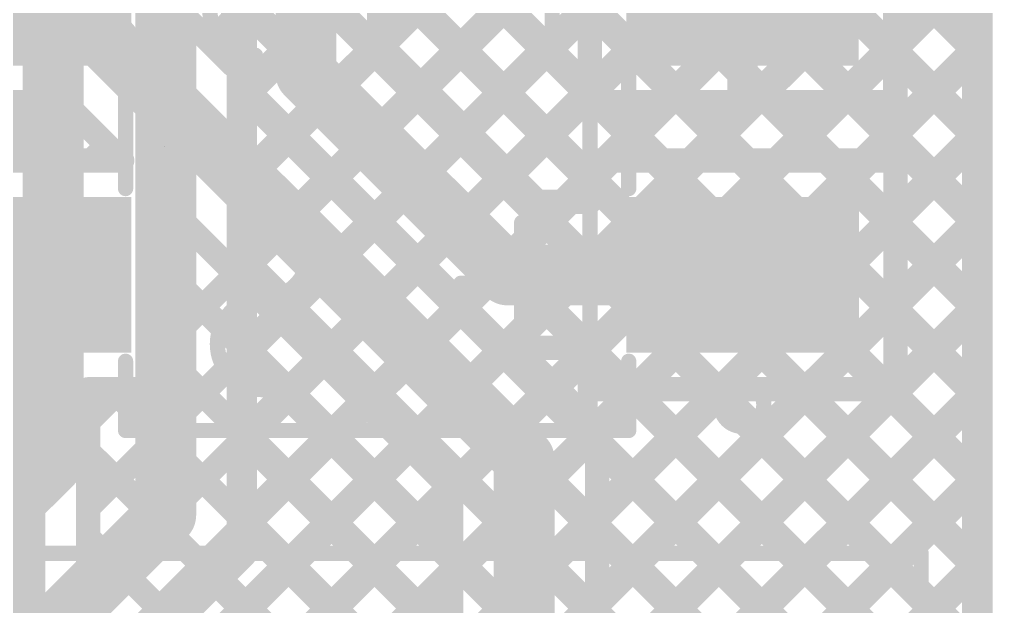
# Model space of a CAD drawing. Header units: inches. Extents: x -1.9 to 9.4, y 0 to 6.7.
# Drawn here: x 0.9603 to 1.28, y 2.3195 to 2.5126 of the extents above; entities that cross this region are included whole.
import ezdxf

# ---------------------------------------------------------------- set-up
doc = ezdxf.new("R2010")
doc.units = ezdxf.units.IN
doc.header["$MEASUREMENT"] = 0
for name, color, linetype in [('Bottom Layer', 5, 'Continuous'), ('Mechanical 15', 56, 'Continuous'), ('Top Layer', 1, 'Continuous'), ('Top Overlay', 2, 'Continuous'), ('Top Paste', 8, 'Continuous'), ('Top Solder', 216, 'Continuous')]:
    doc.layers.add(name, color=color, linetype=linetype)

# ---------------------------------------------------------------- blocks, each defined once
blk = doc.blocks.new('PE2818_I_1')
at = {"layer": 'Top Overlay'}
for points in [[(0.55118, 0.61024, 0.005, 0.005, 0), (0.55118, -0.61024, 0.005, 0.005, 0)], [(-0.55118, -0.61024, 0.005, 0.005, 0), (0.55118, -0.61024, 0.005, 0.005, 0)]]:
    blk.add_lwpolyline(points, format="xyseb", dxfattribs=at)
blk.add_lwpolyline([(0.54993, -0.61024, 0.0025, 0.0025, 1), (0.55243, -0.61024, 0.0025, 0.0025, 1)], format="xyseb", close=True, dxfattribs=at)
blk.add_lwpolyline([(0.54993, -0.61024, 0.0025, 0.0025, 1), (0.55243, -0.61024, 0.0025, 0.0025, 1)], format="xyseb", close=True, dxfattribs=at)
blk = doc.blocks.new('MBS10S_27')
at = {"layer": 'Top Layer'}
for points in [[(-0.15577, 0.07086), (-0.08333, 0.07086), (-0.08333, 0.02362), (-0.15577, 0.02362)], [(0.08332, 0.07086), (0.15576, 0.07086), (0.15576, 0.02362), (0.08332, 0.02362)], [(-0.15576, -0.02362), (-0.08332, -0.02362), (-0.08332, -0.07086), (-0.15576, -0.07086)], [(0.08333, -0.02362), (0.15577, -0.02362), (0.15577, -0.07086), (0.08333, -0.07086)]]:
    blk.add_hatch(color=1, dxfattribs=at).paths.add_polyline_path(points)
at = {"layer": 'Top Paste'}
for points in [[(-0.15577, 0.07086), (-0.08333, 0.07086), (-0.08333, 0.02362), (-0.15577, 0.02362)], [(0.08332, 0.07086), (0.15576, 0.07086), (0.15576, 0.02362), (0.08332, 0.02362)], [(-0.15576, -0.02362), (-0.08332, -0.02362), (-0.08332, -0.07086), (-0.15576, -0.07086)], [(0.08333, -0.02362), (0.15577, -0.02362), (0.15577, -0.07086), (0.08333, -0.07086)]]:
    blk.add_hatch(color=8, dxfattribs=at).paths.add_polyline_path(points)
at = {"layer": 'Top Solder'}
for points in [[(-0.15777, 0.07286), (-0.08133, 0.07286), (-0.08133, 0.02162), (-0.15777, 0.02162)], [(0.08132, 0.07286), (0.15776, 0.07286), (0.15776, 0.02162), (0.08132, 0.02162)], [(-0.15776, -0.02162), (-0.08132, -0.02162), (-0.08132, -0.07286), (-0.15776, -0.07286)], [(0.08133, -0.02162), (0.15777, -0.02162), (0.15777, -0.07286), (0.08133, -0.07286)]]:
    blk.add_hatch(color=216, dxfattribs=at).paths.add_polyline_path(points)
at = {"layer": 'Mechanical 15'}
blk.add_lwpolyline([(0.07054, 0.00501, 0.0001, 0.0001, 0), (0.07052, 0.00499, 0.0001, 0.0001, 0)], format="xyseb", dxfattribs=at)
for points in [[(0.0705, 0.00499, 0.00005, 0.00005, 1), (0.07055, 0.00499, 0.00005, 0.00005, 1)], [(0.07052, 0.00501, 0.00005, 0.00005, 1), (0.07057, 0.00501, 0.00005, 0.00005, 1)]]:
    blk.add_lwpolyline(points, format="xyseb", close=True, dxfattribs=at)
at = {"layer": 'Top Overlay'}
for points in [[(-0.1124, 0.09, 0.005, 0.005, 1), (-0.12654, 0.09, 0.005, 0.005, 1)], [(-0.0834, 0.09843, 0.0025, 0.0025, 1), (-0.0809, 0.09843, 0.0025, 0.0025, 1)], [(-0.0834, 0.09843, 0.0025, 0.0025, 1), (-0.0809, 0.09843, 0.0025, 0.0025, 1)], [(-0.07067, 0.09843, 0.0025, 0.0025, 1), (-0.06817, 0.09843, 0.0025, 0.0025, 1)], [(0.08195, 0.09843, 0.0025, 0.0025, 1), (0.08445, 0.09843, 0.0025, 0.0025, 1)], [(0.08195, 0.09843, 0.0025, 0.0025, 1), (0.08445, 0.09843, 0.0025, 0.0025, 1)], [(-0.12779, 0.09, 0.0025, 0.0025, 1), (-0.12529, 0.09, 0.0025, 0.0025, 1)], [(-0.11365, 0.09, 0.0025, 0.0025, 1), (-0.11115, 0.09, 0.0025, 0.0025, 1)], [(0.03678, 0.085, 0.0025, 0.0025, 1), (0.03928, 0.085, 0.0025, 0.0025, 1)], [(-0.0834, 0.07564, 0.0025, 0.0025, 1), (-0.0809, 0.07564, 0.0025, 0.0025, 1)], [(0.08195, 0.07564, 0.0025, 0.0025, 1), (0.08445, 0.07564, 0.0025, 0.0025, 1)], [(-0.04822, 0.07, 0.0025, 0.0025, 1), (-0.04572, 0.07, 0.0025, 0.0025, 1)], [(0.03678, 0.055, 0.0025, 0.0025, 1), (0.03928, 0.055, 0.0025, 0.0025, 1)], [(0.03678, 0.055, 0.0025, 0.0025, 1), (0.03928, 0.055, 0.0025, 0.0025, 1)], [(-0.06822, 0.05, 0.0025, 0.0025, 1), (-0.06572, 0.05, 0.0025, 0.0025, 1)], [(-0.02822, 0.05, 0.0025, 0.0025, 1), (-0.02572, 0.05, 0.0025, 0.0025, 1)], [(-0.04822, 0.03, 0.0025, 0.0025, 1), (-0.04572, 0.03, 0.0025, 0.0025, 1)], [(0.03678, 0.025, 0.0025, 0.0025, 1), (0.03928, 0.025, 0.0025, 0.0025, 1)], [(-0.0834, 0.01886, 0.0025, 0.0025, 1), (-0.0809, 0.01886, 0.0025, 0.0025, 1)], [(0.08195, 0.01886, 0.0025, 0.0025, 1), (0.08445, 0.01886, 0.0025, 0.0025, 1)], [(-0.0834, -0.01885, 0.0025, 0.0025, 1), (-0.0809, -0.01885, 0.0025, 0.0025, 1)], [(0.08195, -0.01885, 0.0025, 0.0025, 1), (0.08445, -0.01885, 0.0025, 0.0025, 1)], [(0.03928, -0.025, 0.0025, 0.0025, 1), (0.04178, -0.025, 0.0025, 0.0025, 1)], [(-0.05822, -0.035, 0.0025, 0.0025, 1), (-0.05572, -0.035, 0.0025, 0.0025, 1)], [(0.03928, -0.055, 0.0025, 0.0025, 1), (0.04178, -0.055, 0.0025, 0.0025, 1)], [(0.03928, -0.055, 0.0025, 0.0025, 1), (0.04178, -0.055, 0.0025, 0.0025, 1)], [(-0.0834, -0.07563, 0.0025, 0.0025, 1), (-0.0809, -0.07563, 0.0025, 0.0025, 1)], [(-0.05822, -0.075, 0.0025, 0.0025, 1), (-0.05572, -0.075, 0.0025, 0.0025, 1)], [(0.08195, -0.07563, 0.0025, 0.0025, 1), (0.08445, -0.07563, 0.0025, 0.0025, 1)], [(0.03928, -0.085, 0.0025, 0.0025, 1), (0.04178, -0.085, 0.0025, 0.0025, 1)], [(-0.0834, -0.09842, 0.0025, 0.0025, 1), (-0.0809, -0.09842, 0.0025, 0.0025, 1)], [(-0.0834, -0.09842, 0.0025, 0.0025, 1), (-0.0809, -0.09842, 0.0025, 0.0025, 1)], [(-0.07067, -0.09842, 0.0025, 0.0025, 1), (-0.06817, -0.09842, 0.0025, 0.0025, 1)], [(0.08195, -0.09842, 0.0025, 0.0025, 1), (0.08445, -0.09842, 0.0025, 0.0025, 1)], [(0.08195, -0.09842, 0.0025, 0.0025, 1), (0.08445, -0.09842, 0.0025, 0.0025, 1)]]:
    blk.add_lwpolyline(points, format="xyseb", close=True, dxfattribs=at)
for points in [[(0.0832, 0.09843, 0.005, 0.005, 0), (-0.08215, 0.09843, 0.005, 0.005, 0)], [(-0.08215, 0.09843, 0.005, 0.005, 0), (-0.08215, 0.07564, 0.005, 0.005, 0)], [(-0.06942, 0.09843, 0.005, 0.005, 0), (-0.06942, -0.09842, 0.005, 0.005, 0)], [(0.0832, 0.09843, 0.005, 0.005, 0), (0.0832, 0.07564, 0.005, 0.005, 0)], [(0.03803, 0.085, 0.005, 0.005, -1), (0.03803, 0.055, 0.005, 0.005, 0)], [(-0.04697, 0.07, 0.005, 0.005, 0), (-0.04697, 0.03, 0.005, 0.005, 0)], [(0.03803, 0.025, 0.005, 0.005, -1), (0.03803, 0.055, 0.005, 0.005, 0)], [(-0.02697, 0.05, 0.005, 0.005, 0), (-0.06697, 0.05, 0.005, 0.005, 0)], [(-0.08215, 0.01886, 0.005, 0.005, 0), (-0.08215, -0.01885, 0.005, 0.005, 0)], [(0.0832, 0.01886, 0.005, 0.005, 0), (0.0832, -0.01885, 0.005, 0.005, 0)], [(0.04053, -0.025, 0.005, 0.005, -1), (0.04053, -0.055, 0.005, 0.005, 0)], [(-0.05697, -0.035, 0.005, 0.005, 0), (-0.05697, -0.075, 0.005, 0.005, 0)], [(0.04053, -0.085, 0.005, 0.005, -1), (0.04053, -0.055, 0.005, 0.005, 0)], [(-0.08215, -0.07563, 0.005, 0.005, 0), (-0.08215, -0.09842, 0.005, 0.005, 0)], [(0.0832, -0.07563, 0.005, 0.005, 0), (0.0832, -0.09842, 0.005, 0.005, 0)], [(0.0832, -0.09842, 0.005, 0.005, 0), (-0.08215, -0.09842, 0.005, 0.005, 0)]]:
    blk.add_lwpolyline(points, format="xyseb", dxfattribs=at)

msp = doc.modelspace()

# ---------------------------------------------------------------- linework, layer by layer
at = {"layer": 'Bottom Layer'}
for points in [[(1.27503, 2.09083, 0.01, 0.01, 0), (1.27503, 3.36951, 0.01, 0.01, 0)], [(0.97132, 2.36686, 0.02, 0.02, 0), (0.97132, 2.79649, 0.02, 0.02, 0)], [(1.03334, 2.48735, 0.01, 0.01, 0), (1.27503, 2.72904, 0.01, 0.01, 0)], [(0.99632, 2.72475, 0.01, 0.01, 0), (1.27503, 2.44604, 0.01, 0.01, 0)], [(1.03334, 2.45906, 0.01, 0.01, 0), (1.27503, 2.70075, 0.01, 0.01, 0)], [(1.07902, 2.69861, 0.01, 0.01, 0), (1.27503, 2.50261, 0.01, 0.01, 0)], [(0.99632, 2.69646, 0.01, 0.01, 0), (1.27503, 2.41776, 0.01, 0.01, 0)], [(1.03334, 2.51563, 0.01, 0.01, 0), (1.21401, 2.6963, 0.01, 0.01, 0)], [(1.05305, 2.6963, 0.01, 0.01, 0), (1.27503, 2.47432, 0.01, 0.01, 0)], [(1.03334, 2.43078, 0.01, 0.01, 0), (1.27503, 2.67247, 0.01, 0.01, 0)], [(0.99632, 2.66818, 0.01, 0.01, 0), (1.27503, 2.38947, 0.01, 0.01, 0)], [(1.03334, 2.4025, 0.01, 0.01, 0), (1.27503, 2.64418, 0.01, 0.01, 0)], [(1.00834, 2.34958, 0.02, 0.02, 0), (1.00834, 2.61583, 0.02, 0.02, 0)], [(1.03334, 2.37421, 0.01, 0.01, 0), (1.27503, 2.6159, 0.01, 0.01, 0)], [(1.03447, 2.60174, 0.01, 0.01, 0), (1.27503, 2.36119, 0.01, 0.01, 0)], [(1.03334, 2.36208, 0.01, 0.01, 0), (1.03334, 2.60061, 0.01, 0.01, 0)], [(1.03334, 2.34593, 0.01, 0.01, 0), (1.27503, 2.58761, 0.01, 0.01, 0)], [(1.03334, 2.57459, 0.01, 0.01, 0), (1.27503, 2.3329, 0.01, 0.01, 0)], [(0.89677, 2.18108, 0.01, 0.01, 0), (1.27503, 2.55933, 0.01, 0.01, 0)], [(1.03334, 2.54631, 0.01, 0.01, 0), (1.27503, 2.30462, 0.01, 0.01, 0)], [(0.83481, 2.09083, 0.01, 0.01, 0), (1.27503, 2.53105, 0.01, 0.01, 0)], [(1.03334, 2.51802, 0.01, 0.01, 0), (1.27503, 2.27633, 0.01, 0.01, 0)], [(0.86309, 2.09083, 0.01, 0.01, 0), (1.27503, 2.50276, 0.01, 0.01, 0)], [(1.03334, 2.48974, 0.01, 0.01, 0), (1.27503, 2.24805, 0.01, 0.01, 0)], [(1.03681, 2.23626, 0.01, 0.01, 0), (1.27503, 2.47448, 0.01, 0.01, 0)], [(1.03334, 2.46145, 0.01, 0.01, 0), (1.27503, 2.21977, 0.01, 0.01, 0)], [(1.06509, 2.23626, 0.01, 0.01, 0), (1.27503, 2.44619, 0.01, 0.01, 0)], [(1.03334, 2.43317, 0.01, 0.01, 0), (1.27503, 2.19148, 0.01, 0.01, 0)], [(1.08247, 2.22535, 0.01, 0.01, 0), (1.27503, 2.41791, 0.01, 0.01, 0)], [(1.03334, 2.40488, 0.01, 0.01, 0), (1.27503, 2.1632, 0.01, 0.01, 0)], [(1.09661, 2.21121, 0.01, 0.01, 0), (1.27503, 2.38962, 0.01, 0.01, 0)], [(1.03334, 2.3766, 0.01, 0.01, 0), (1.27503, 2.13491, 0.01, 0.01, 0)], [(0.93598, 2.33152, 0.02, 0.02, 0), (0.97132, 2.36686, 0.02, 0.02, 0)], [(1.03334, 2.33708, 0.01, 0.01, 0), (1.03334, 2.36208, 0.01, 0.01, 0)], [(1.03334, 2.33708, 0.01, 0.01, 0), (1.03334, 2.36208, 0.01, 0.01, 0)], [(1.09677, 2.18309, 0.01, 0.01, 0), (1.27503, 2.36134, 0.01, 0.01, 0)], [(0.9534, 2.29464, 0.02, 0.02, 0), (1.00834, 2.34958, 0.02, 0.02, 0)], [(1.03334, 2.34832, 0.01, 0.01, 0), (1.27503, 2.10663, 0.01, 0.01, 0)], [(1.02084, 2.32458, 0.01, 0.01, 0), (1.03334, 2.33708, 0.01, 0.01, 0)], [(1.02084, 2.32458, 0.01, 0.01, 0), (1.03334, 2.33708, 0.01, 0.01, 0)], [(1.0328, 2.09083, 0.01, 0.01, 0), (1.27503, 2.33306, 0.01, 0.01, 0)], [(1.02481, 2.32856, 0.01, 0.01, 0), (1.26254, 2.09083, 0.01, 0.01, 0)], [(0.9784, 2.28214, 0.01, 0.01, 0), (1.02084, 2.32458, 0.01, 0.01, 0)]]:
    msp.add_lwpolyline(points, format="xyseb", dxfattribs=at)
for points in [[(1.03084, 2.51563, 0.005, 0.005, 1), (1.03584, 2.51563, 0.005, 0.005, 1)], [(1.27253, 2.50276, 0.005, 0.005, 1), (1.27753, 2.50276, 0.005, 0.005, 1)], [(1.27253, 2.50261, 0.005, 0.005, 1), (1.27753, 2.50261, 0.005, 0.005, 1)], [(1.03084, 2.48974, 0.005, 0.005, 1), (1.03584, 2.48974, 0.005, 0.005, 1)], [(1.03084, 2.48735, 0.005, 0.005, 1), (1.03584, 2.48735, 0.005, 0.005, 1)], [(1.27253, 2.47448, 0.005, 0.005, 1), (1.27753, 2.47448, 0.005, 0.005, 1)], [(1.27253, 2.47432, 0.005, 0.005, 1), (1.27753, 2.47432, 0.005, 0.005, 1)], [(1.03084, 2.46145, 0.005, 0.005, 1), (1.03584, 2.46145, 0.005, 0.005, 1)], [(1.03084, 2.45906, 0.005, 0.005, 1), (1.03584, 2.45906, 0.005, 0.005, 1)], [(1.27253, 2.44619, 0.005, 0.005, 1), (1.27753, 2.44619, 0.005, 0.005, 1)], [(1.27253, 2.44604, 0.005, 0.005, 1), (1.27753, 2.44604, 0.005, 0.005, 1)], [(1.03084, 2.43317, 0.005, 0.005, 1), (1.03584, 2.43317, 0.005, 0.005, 1)], [(1.03084, 2.43078, 0.005, 0.005, 1), (1.03584, 2.43078, 0.005, 0.005, 1)], [(1.27253, 2.41791, 0.005, 0.005, 1), (1.27753, 2.41791, 0.005, 0.005, 1)], [(1.27253, 2.41776, 0.005, 0.005, 1), (1.27753, 2.41776, 0.005, 0.005, 1)], [(1.03084, 2.40488, 0.005, 0.005, 1), (1.03584, 2.40488, 0.005, 0.005, 1)], [(1.03084, 2.4025, 0.005, 0.005, 1), (1.03584, 2.4025, 0.005, 0.005, 1)], [(1.27253, 2.38962, 0.005, 0.005, 1), (1.27753, 2.38962, 0.005, 0.005, 1)], [(1.27253, 2.38947, 0.005, 0.005, 1), (1.27753, 2.38947, 0.005, 0.005, 1)], [(1.03084, 2.3766, 0.005, 0.005, 1), (1.03584, 2.3766, 0.005, 0.005, 1)], [(1.03084, 2.37421, 0.005, 0.005, 1), (1.03584, 2.37421, 0.005, 0.005, 1)], [(0.96632, 2.36686, 0.01, 0.01, 1), (0.97632, 2.36686, 0.01, 0.01, 1)], [(0.96632, 2.36686, 0.01, 0.01, 1), (0.97632, 2.36686, 0.01, 0.01, 1)], [(1.03084, 2.36208, 0.005, 0.005, 1), (1.03584, 2.36208, 0.005, 0.005, 1)], [(1.03084, 2.36208, 0.005, 0.005, 1), (1.03584, 2.36208, 0.005, 0.005, 1)], [(1.03084, 2.36208, 0.005, 0.005, 1), (1.03584, 2.36208, 0.005, 0.005, 1)], [(1.27253, 2.36134, 0.005, 0.005, 1), (1.27753, 2.36134, 0.005, 0.005, 1)], [(1.27253, 2.36119, 0.005, 0.005, 1), (1.27753, 2.36119, 0.005, 0.005, 1)], [(1.00334, 2.34958, 0.01, 0.01, 1), (1.01334, 2.34958, 0.01, 0.01, 1)], [(1.00334, 2.34958, 0.01, 0.01, 1), (1.01334, 2.34958, 0.01, 0.01, 1)], [(1.03084, 2.34832, 0.005, 0.005, 1), (1.03584, 2.34832, 0.005, 0.005, 1)], [(1.03084, 2.34593, 0.005, 0.005, 1), (1.03584, 2.34593, 0.005, 0.005, 1)], [(1.03084, 2.33708, 0.005, 0.005, 1), (1.03584, 2.33708, 0.005, 0.005, 1)], [(1.03084, 2.33708, 0.005, 0.005, 1), (1.03584, 2.33708, 0.005, 0.005, 1)], [(1.03084, 2.33708, 0.005, 0.005, 1), (1.03584, 2.33708, 0.005, 0.005, 1)], [(1.03084, 2.33708, 0.005, 0.005, 1), (1.03584, 2.33708, 0.005, 0.005, 1)], [(1.27253, 2.33306, 0.005, 0.005, 1), (1.27753, 2.33306, 0.005, 0.005, 1)], [(1.27253, 2.3329, 0.005, 0.005, 1), (1.27753, 2.3329, 0.005, 0.005, 1)], [(1.02231, 2.32856, 0.005, 0.005, 1), (1.02731, 2.32856, 0.005, 0.005, 1)], [(1.01834, 2.32458, 0.005, 0.005, 1), (1.02334, 2.32458, 0.005, 0.005, 1)], [(1.01834, 2.32458, 0.005, 0.005, 1), (1.02334, 2.32458, 0.005, 0.005, 1)], [(1.01834, 2.32458, 0.005, 0.005, 1), (1.02334, 2.32458, 0.005, 0.005, 1)]]:
    msp.add_lwpolyline(points, format="xyseb", close=True, dxfattribs=at)
at = {"layer": 'Top Layer'}
for points in [[(1.27605, 2.09083, 0.008, 0.008, 0), (1.27605, 2.84963, 0.008, 0.008, 0)], [(1.05444, 2.49472, 0.02, 0.02, 0), (1.05444, 2.74083, 0.02, 0.02, 0)], [(1.07844, 2.50467, 0.008, 0.008, 0), (1.07844, 2.70451, 0.008, 0.008, 0)], [(1.07869, 2.50442, 0.008, 0.008, 0), (1.27605, 2.70177, 0.008, 0.008, 0)], [(1.03044, 2.49767, 0.008, 0.008, 0), (1.03044, 2.6025, 0.008, 0.008, 0)], [(1.14766, 2.48545, 0.008, 0.008, 0), (1.14766, 2.56069, 0.008, 0.008, 0)], [(1.2481, 2.48545, 0.008, 0.008, 0), (1.2481, 2.56069, 0.008, 0.008, 0)], [(1.07844, 2.55777, 0.008, 0.008, 0), (1.14766, 2.48855, 0.008, 0.008, 0)], [(1.09283, 2.49027, 0.008, 0.008, 0), (1.14766, 2.5451, 0.008, 0.008, 0)], [(1.2481, 2.50412, 0.008, 0.008, 0), (1.27605, 2.53206, 0.008, 0.008, 0)], [(0.97139, 2.52306, 0.02, 0.02, 0), (0.99001, 2.50444, 0.02, 0.02, 0)], [(1.07844, 2.52949, 0.008, 0.008, 0), (1.14767, 2.46026, 0.008, 0.008, 0)], [(1.2481, 2.52953, 0.008, 0.008, 0), (1.27605, 2.50159, 0.008, 0.008, 0)], [(1.19788, 2.48945, 0.01, 0.01, 0), (1.19788, 2.52307, 0.01, 0.01, 0)], [(1.00903, 2.51907, 0.008, 0.008, 0), (1.03044, 2.49767, 0.008, 0.008, 0)], [(1.10697, 2.47613, 0.008, 0.008, 0), (1.14766, 2.51682, 0.008, 0.008, 0)], [(1.02291, 2.5052, 0.008, 0.008, 0), (1.03044, 2.51274, 0.008, 0.008, 0)], [(0.99001, 2.50416, 0.02, 0.02, 0), (0.99001, 2.50444, 0.02, 0.02, 0)], [(0.99001, 2.50416, 0.02, 0.02, 0), (1.12611, 2.36806, 0.02, 0.02, 0)], [(1.07844, 2.50467, 0.008, 0.008, 0), (1.13052, 2.45258, 0.008, 0.008, 0)], [(1.23847, 2.46621, 0.008, 0.008, 0), (1.27605, 2.50378, 0.008, 0.008, 0)], [(1.05444, 2.49472, 0.02, 0.02, 0), (1.12058, 2.42858, 0.02, 0.02, 0)], [(1.2481, 2.50125, 0.008, 0.008, 0), (1.27605, 2.47331, 0.008, 0.008, 0)], [(1.12112, 2.46199, 0.008, 0.008, 0), (1.14766, 2.48853, 0.008, 0.008, 0)], [(1.14766, 2.48855, 0.008, 0.008, 0), (1.15077, 2.48545, 0.008, 0.008, 0)], [(0.90857, 2.48544, 0.008, 0.008, 0), (0.97478, 2.48544, 0.008, 0.008, 0)], [(0.95278, 2.48544, 0.008, 0.008, 0), (0.97202, 2.46621, 0.008, 0.008, 0)], [(0.95563, 2.46621, 0.008, 0.008, 0), (0.97482, 2.4854, 0.008, 0.008, 0)], [(0.97478, 2.48544, 0.008, 0.008, 0), (0.99402, 2.46621, 0.008, 0.008, 0)], [(1.14766, 2.48545, 0.008, 0.008, 0), (1.2481, 2.48545, 0.008, 0.008, 0)], [(1.15077, 2.48545, 0.008, 0.008, 0), (1.17001, 2.46621, 0.008, 0.008, 0)], [(1.15362, 2.46621, 0.008, 0.008, 0), (1.17286, 2.48545, 0.008, 0.008, 0)], [(1.17905, 2.48545, 0.008, 0.008, 0), (1.19829, 2.46621, 0.008, 0.008, 0)], [(1.1819, 2.46621, 0.008, 0.008, 0), (1.20114, 2.48545, 0.008, 0.008, 0)], [(1.20734, 2.48545, 0.008, 0.008, 0), (1.22657, 2.46621, 0.008, 0.008, 0)], [(1.21019, 2.46621, 0.008, 0.008, 0), (1.22943, 2.48545, 0.008, 0.008, 0)], [(1.23562, 2.48545, 0.008, 0.008, 0), (1.27605, 2.44502, 0.008, 0.008, 0)], [(1.24811, 2.44756, 0.008, 0.008, 0), (1.27605, 2.4755, 0.008, 0.008, 0)], [(0.98391, 2.46621, 0.008, 0.008, 0), (0.98896, 2.47126, 0.008, 0.008, 0)], [(0.90858, 2.46621, 0.008, 0.008, 0), (0.99402, 2.46621, 0.008, 0.008, 0)], [(1.14767, 2.46621, 0.008, 0.008, 0), (1.24811, 2.46621, 0.008, 0.008, 0)], [(1.14767, 2.46026, 0.008, 0.008, 0), (1.15362, 2.46621, 0.008, 0.008, 0)], [(1.14767, 2.45258, 0.008, 0.008, 0), (1.14767, 2.46621, 0.008, 0.008, 0)], [(1.24811, 2.39096, 0.008, 0.008, 0), (1.24811, 2.46621, 0.008, 0.008, 0)], [(1.14, 2.45258, 0.008, 0.008, 0), (1.14767, 2.46026, 0.008, 0.008, 0)], [(1.13052, 2.45258, 0.008, 0.008, 0), (1.14767, 2.45258, 0.008, 0.008, 0)], [(1.00902, 2.45121, 0.008, 0.008, 0), (1.10211, 2.35811, 0.008, 0.008, 0)], [(1.00902, 2.39096, 0.008, 0.008, 0), (1.00902, 2.45121, 0.008, 0.008, 0)], [(1.24811, 2.41928, 0.008, 0.008, 0), (1.27605, 2.44721, 0.008, 0.008, 0)], [(1.00902, 2.43474, 0.008, 0.008, 0), (1.01725, 2.44297, 0.008, 0.008, 0)], [(1.24811, 2.44467, 0.008, 0.008, 0), (1.27605, 2.41674, 0.008, 0.008, 0)], [(0.9588, 2.27337, 0.02, 0.02, 0), (0.9588, 2.42858, 0.02, 0.02, 0)], [(1.12058, 2.42858, 0.02, 0.02, 0), (1.19789, 2.42858, 0.02, 0.02, 0)], [(1.00902, 2.42921, 0.008, 0.008, 0), (1.10211, 2.33611, 0.008, 0.008, 0)], [(1.00902, 2.40646, 0.008, 0.008, 0), (1.03139, 2.42883, 0.008, 0.008, 0)], [(1.24811, 2.39099, 0.008, 0.008, 0), (1.27605, 2.41893, 0.008, 0.008, 0)], [(0.9828, 2.35195, 0.008, 0.008, 0), (1.04553, 2.41469, 0.008, 0.008, 0)], [(1.24811, 2.41639, 0.008, 0.008, 0), (1.27605, 2.38845, 0.008, 0.008, 0)], [(1.12352, 2.40458, 0.008, 0.008, 0), (1.14767, 2.40458, 0.008, 0.008, 0)], [(1.12352, 2.40458, 0.008, 0.008, 0), (1.14308, 2.38503, 0.008, 0.008, 0)], [(1.14767, 2.39096, 0.008, 0.008, 0), (1.14767, 2.40458, 0.008, 0.008, 0)], [(1.00902, 2.40092, 0.008, 0.008, 0), (1.10211, 2.30783, 0.008, 0.008, 0)], [(1.13604, 2.39206, 0.008, 0.008, 0), (1.14767, 2.40369, 0.008, 0.008, 0)], [(0.9828, 2.32367, 0.008, 0.008, 0), (1.05968, 2.40055, 0.008, 0.008, 0)], [(0.9828, 2.39096, 0.008, 0.008, 0), (1.00902, 2.39096, 0.008, 0.008, 0)], [(0.9828, 2.38024, 0.008, 0.008, 0), (0.99352, 2.39096, 0.008, 0.008, 0)], [(0.9828, 2.28331, 0.008, 0.008, 0), (0.9828, 2.39096, 0.008, 0.008, 0)], [(0.99069, 2.39096, 0.008, 0.008, 0), (1.10211, 2.27954, 0.008, 0.008, 0)], [(1.14767, 2.39096, 0.008, 0.008, 0), (1.24811, 2.39096, 0.008, 0.008, 0)], [(1.14863, 2.37636, 0.008, 0.008, 0), (1.16323, 2.39096, 0.008, 0.008, 0)], [(1.15011, 2.32128, 0.008, 0.008, 0), (1.2198, 2.39096, 0.008, 0.008, 0)], [(1.15011, 2.34956, 0.008, 0.008, 0), (1.19151, 2.39096, 0.008, 0.008, 0)], [(1.15011, 2.29299, 0.008, 0.008, 0), (1.24808, 2.39096, 0.008, 0.008, 0)], [(1.15011, 2.26471, 0.008, 0.008, 0), (1.27605, 2.39064, 0.008, 0.008, 0)], [(1.1604, 2.39096, 0.008, 0.008, 0), (1.27605, 2.27532, 0.008, 0.008, 0)], [(1.18868, 2.39096, 0.008, 0.008, 0), (1.27605, 2.3036, 0.008, 0.008, 0)], [(1.21697, 2.39096, 0.008, 0.008, 0), (1.27605, 2.33188, 0.008, 0.008, 0)], [(1.24525, 2.39096, 0.008, 0.008, 0), (1.27605, 2.36017, 0.008, 0.008, 0)], [(0.9828, 2.29538, 0.008, 0.008, 0), (1.07382, 2.38641, 0.008, 0.008, 0)], [(1.14308, 2.38503, 0.008, 0.008, -0.198912), (1.15011, 2.36806, 0.008, 0.008, 0)], [(1.14308, 2.38503, 0.008, 0.008, -0.198912), (1.15011, 2.36806, 0.008, 0.008, 0)], [(0.9909, 2.27521, 0.008, 0.008, 0), (1.08796, 2.37226, 0.008, 0.008, 0)], [(1.12611, 2.12303, 0.02, 0.02, 0), (1.12611, 2.36806, 0.02, 0.02, 0)], [(1.14946, 2.37362, 0.008, 0.008, 0), (1.27605, 2.24703, 0.008, 0.008, 0)], [(0.9828, 2.37058, 0.008, 0.008, 0), (1.10211, 2.25126, 0.008, 0.008, 0)], [(1.15011, 2.12303, 0.008, 0.008, 0), (1.15011, 2.36806, 0.008, 0.008, 0)], [(1.15011, 2.23642, 0.008, 0.008, 0), (1.27605, 2.36236, 0.008, 0.008, 0)], [(1.00504, 2.26106, 0.008, 0.008, 0), (1.1021, 2.35812, 0.008, 0.008, 0)], [(1.10211, 2.13298, 0.008, 0.008, 0), (1.10211, 2.35811, 0.008, 0.008, 0)], [(1.15011, 2.34468, 0.008, 0.008, 0), (1.27605, 2.21875, 0.008, 0.008, 0)], [(0.9828, 2.34229, 0.008, 0.008, 0), (1.10211, 2.22298, 0.008, 0.008, 0)], [(1.15011, 2.20814, 0.008, 0.008, 0), (1.27605, 2.33407, 0.008, 0.008, 0)], [(1.01919, 2.24692, 0.008, 0.008, 0), (1.10211, 2.32985, 0.008, 0.008, 0)], [(1.15011, 2.3164, 0.008, 0.008, 0), (1.27605, 2.19046, 0.008, 0.008, 0)]]:
    msp.add_lwpolyline(points, format="xyseb", dxfattribs=at)
for points in [[(1.02844, 2.51274, 0.004, 0.004, 1), (1.03244, 2.51274, 0.004, 0.004, 1)], [(0.98501, 2.50444, 0.01, 0.01, 1), (0.99501, 2.50444, 0.01, 0.01, 1)], [(0.98501, 2.50444, 0.01, 0.01, 1), (0.99501, 2.50444, 0.01, 0.01, 1)], [(0.98501, 2.50416, 0.01, 0.01, 1), (0.99501, 2.50416, 0.01, 0.01, 1)], [(0.98501, 2.50416, 0.01, 0.01, 1), (0.99501, 2.50416, 0.01, 0.01, 1)], [(1.02091, 2.5052, 0.004, 0.004, 1), (1.02491, 2.5052, 0.004, 0.004, 1)], [(1.07644, 2.50467, 0.004, 0.004, 1), (1.08044, 2.50467, 0.004, 0.004, 1)], [(1.07644, 2.50467, 0.004, 0.004, 1), (1.08044, 2.50467, 0.004, 0.004, 1)], [(1.07669, 2.50442, 0.004, 0.004, 1), (1.08069, 2.50442, 0.004, 0.004, 1)], [(1.2461, 2.50412, 0.004, 0.004, 1), (1.2501, 2.50412, 0.004, 0.004, 1)], [(1.27405, 2.50378, 0.004, 0.004, 1), (1.27805, 2.50378, 0.004, 0.004, 1)], [(1.04944, 2.49472, 0.01, 0.01, 1), (1.05944, 2.49472, 0.01, 0.01, 1)], [(1.04944, 2.49472, 0.01, 0.01, 1), (1.05944, 2.49472, 0.01, 0.01, 1)], [(1.2461, 2.50125, 0.004, 0.004, 1), (1.2501, 2.50125, 0.004, 0.004, 1)], [(1.27405, 2.50159, 0.004, 0.004, 1), (1.27805, 2.50159, 0.004, 0.004, 1)], [(1.02844, 2.49767, 0.004, 0.004, 1), (1.03244, 2.49767, 0.004, 0.004, 1)], [(1.02844, 2.49767, 0.004, 0.004, 1), (1.03244, 2.49767, 0.004, 0.004, 1)], [(1.19538, 2.48945, 0.005, 0.005, 1), (1.20038, 2.48945, 0.005, 0.005, 1)], [(1.09083, 2.49027, 0.004, 0.004, 1), (1.09483, 2.49027, 0.004, 0.004, 1)], [(1.14566, 2.48855, 0.004, 0.004, 1), (1.14966, 2.48855, 0.004, 0.004, 1)], [(1.14566, 2.48855, 0.004, 0.004, 1), (1.14966, 2.48855, 0.004, 0.004, 1)], [(1.14566, 2.48853, 0.004, 0.004, 1), (1.14966, 2.48853, 0.004, 0.004, 1)], [(0.97278, 2.48544, 0.004, 0.004, 1), (0.97678, 2.48544, 0.004, 0.004, 1)], [(0.97278, 2.48544, 0.004, 0.004, 1), (0.97678, 2.48544, 0.004, 0.004, 1)], [(0.97282, 2.4854, 0.004, 0.004, 1), (0.97682, 2.4854, 0.004, 0.004, 1)], [(1.14566, 2.48545, 0.004, 0.004, 1), (1.14966, 2.48545, 0.004, 0.004, 1)], [(1.14566, 2.48545, 0.004, 0.004, 1), (1.14966, 2.48545, 0.004, 0.004, 1)], [(1.14877, 2.48545, 0.004, 0.004, 1), (1.15277, 2.48545, 0.004, 0.004, 1)], [(1.14877, 2.48545, 0.004, 0.004, 1), (1.15277, 2.48545, 0.004, 0.004, 1)], [(1.17086, 2.48545, 0.004, 0.004, 1), (1.17486, 2.48545, 0.004, 0.004, 1)], [(1.17705, 2.48545, 0.004, 0.004, 1), (1.18105, 2.48545, 0.004, 0.004, 1)], [(1.19914, 2.48545, 0.004, 0.004, 1), (1.20314, 2.48545, 0.004, 0.004, 1)], [(1.20534, 2.48545, 0.004, 0.004, 1), (1.20934, 2.48545, 0.004, 0.004, 1)], [(1.22743, 2.48545, 0.004, 0.004, 1), (1.23143, 2.48545, 0.004, 0.004, 1)], [(1.23362, 2.48545, 0.004, 0.004, 1), (1.23762, 2.48545, 0.004, 0.004, 1)], [(1.2461, 2.48545, 0.004, 0.004, 1), (1.2501, 2.48545, 0.004, 0.004, 1)], [(1.2461, 2.48545, 0.004, 0.004, 1), (1.2501, 2.48545, 0.004, 0.004, 1)], [(1.10497, 2.47613, 0.004, 0.004, 1), (1.10897, 2.47613, 0.004, 0.004, 1)], [(1.27405, 2.4755, 0.004, 0.004, 1), (1.27805, 2.4755, 0.004, 0.004, 1)], [(0.98696, 2.47126, 0.004, 0.004, 1), (0.99096, 2.47126, 0.004, 0.004, 1)], [(1.27405, 2.47331, 0.004, 0.004, 1), (1.27805, 2.47331, 0.004, 0.004, 1)], [(0.97002, 2.46621, 0.004, 0.004, 1), (0.97402, 2.46621, 0.004, 0.004, 1)], [(0.98191, 2.46621, 0.004, 0.004, 1), (0.98591, 2.46621, 0.004, 0.004, 1)], [(0.99202, 2.46621, 0.004, 0.004, 1), (0.99602, 2.46621, 0.004, 0.004, 1)], [(0.99202, 2.46621, 0.004, 0.004, 1), (0.99602, 2.46621, 0.004, 0.004, 1)], [(1.14567, 2.46621, 0.004, 0.004, 1), (1.14967, 2.46621, 0.004, 0.004, 1)], [(1.14567, 2.46621, 0.004, 0.004, 1), (1.14967, 2.46621, 0.004, 0.004, 1)], [(1.15162, 2.46621, 0.004, 0.004, 1), (1.15562, 2.46621, 0.004, 0.004, 1)], [(1.15162, 2.46621, 0.004, 0.004, 1), (1.15562, 2.46621, 0.004, 0.004, 1)], [(1.16801, 2.46621, 0.004, 0.004, 1), (1.17201, 2.46621, 0.004, 0.004, 1)], [(1.1799, 2.46621, 0.004, 0.004, 1), (1.1839, 2.46621, 0.004, 0.004, 1)], [(1.19629, 2.46621, 0.004, 0.004, 1), (1.20029, 2.46621, 0.004, 0.004, 1)], [(1.20819, 2.46621, 0.004, 0.004, 1), (1.21219, 2.46621, 0.004, 0.004, 1)], [(1.22457, 2.46621, 0.004, 0.004, 1), (1.22857, 2.46621, 0.004, 0.004, 1)], [(1.23647, 2.46621, 0.004, 0.004, 1), (1.24047, 2.46621, 0.004, 0.004, 1)], [(1.24611, 2.46621, 0.004, 0.004, 1), (1.25011, 2.46621, 0.004, 0.004, 1)], [(1.24611, 2.46621, 0.004, 0.004, 1), (1.25011, 2.46621, 0.004, 0.004, 1)], [(1.11912, 2.46199, 0.004, 0.004, 1), (1.12312, 2.46199, 0.004, 0.004, 1)], [(1.14567, 2.46026, 0.004, 0.004, 1), (1.14967, 2.46026, 0.004, 0.004, 1)], [(1.14567, 2.46026, 0.004, 0.004, 1), (1.14967, 2.46026, 0.004, 0.004, 1)], [(1.14567, 2.46026, 0.004, 0.004, 1), (1.14967, 2.46026, 0.004, 0.004, 1)], [(1.12852, 2.45258, 0.004, 0.004, 1), (1.13252, 2.45258, 0.004, 0.004, 1)], [(1.12852, 2.45258, 0.004, 0.004, 1), (1.13252, 2.45258, 0.004, 0.004, 1)], [(1.138, 2.45258, 0.004, 0.004, 1), (1.142, 2.45258, 0.004, 0.004, 1)], [(1.14567, 2.45258, 0.004, 0.004, 1), (1.14967, 2.45258, 0.004, 0.004, 1)], [(1.14567, 2.45258, 0.004, 0.004, 1), (1.14967, 2.45258, 0.004, 0.004, 1)], [(1.00702, 2.45121, 0.004, 0.004, 1), (1.01102, 2.45121, 0.004, 0.004, 1)], [(1.00702, 2.45121, 0.004, 0.004, 1), (1.01102, 2.45121, 0.004, 0.004, 1)], [(1.24611, 2.44756, 0.004, 0.004, 1), (1.25011, 2.44756, 0.004, 0.004, 1)], [(1.27405, 2.44721, 0.004, 0.004, 1), (1.27805, 2.44721, 0.004, 0.004, 1)], [(1.01525, 2.44297, 0.004, 0.004, 1), (1.01925, 2.44297, 0.004, 0.004, 1)], [(1.24611, 2.44467, 0.004, 0.004, 1), (1.25011, 2.44467, 0.004, 0.004, 1)], [(1.27405, 2.44502, 0.004, 0.004, 1), (1.27805, 2.44502, 0.004, 0.004, 1)], [(0.9538, 2.42858, 0.01, 0.01, 1), (0.9638, 2.42858, 0.01, 0.01, 1)], [(1.00702, 2.43474, 0.004, 0.004, 1), (1.01102, 2.43474, 0.004, 0.004, 1)], [(1.11558, 2.42858, 0.01, 0.01, 1), (1.12558, 2.42858, 0.01, 0.01, 1)], [(1.11558, 2.42858, 0.01, 0.01, 1), (1.12558, 2.42858, 0.01, 0.01, 1)], [(1.19289, 2.42858, 0.01, 0.01, 1), (1.20289, 2.42858, 0.01, 0.01, 1)], [(1.00702, 2.42921, 0.004, 0.004, 1), (1.01102, 2.42921, 0.004, 0.004, 1)], [(1.02939, 2.42883, 0.004, 0.004, 1), (1.03339, 2.42883, 0.004, 0.004, 1)], [(1.24611, 2.41928, 0.004, 0.004, 1), (1.25011, 2.41928, 0.004, 0.004, 1)], [(1.27405, 2.41893, 0.004, 0.004, 1), (1.27805, 2.41893, 0.004, 0.004, 1)], [(1.04353, 2.41469, 0.004, 0.004, 1), (1.04753, 2.41469, 0.004, 0.004, 1)], [(1.24611, 2.41639, 0.004, 0.004, 1), (1.25011, 2.41639, 0.004, 0.004, 1)], [(1.27405, 2.41674, 0.004, 0.004, 1), (1.27805, 2.41674, 0.004, 0.004, 1)], [(1.00702, 2.40646, 0.004, 0.004, 1), (1.01102, 2.40646, 0.004, 0.004, 1)], [(1.12152, 2.40458, 0.004, 0.004, 1), (1.12552, 2.40458, 0.004, 0.004, 1)], [(1.12152, 2.40458, 0.004, 0.004, 1), (1.12552, 2.40458, 0.004, 0.004, 1)], [(1.14567, 2.40458, 0.004, 0.004, 1), (1.14967, 2.40458, 0.004, 0.004, 1)], [(1.14567, 2.40458, 0.004, 0.004, 1), (1.14967, 2.40458, 0.004, 0.004, 1)], [(1.00702, 2.40092, 0.004, 0.004, 1), (1.01102, 2.40092, 0.004, 0.004, 1)], [(1.14567, 2.40369, 0.004, 0.004, 1), (1.14967, 2.40369, 0.004, 0.004, 1)], [(1.05768, 2.40055, 0.004, 0.004, 1), (1.06168, 2.40055, 0.004, 0.004, 1)], [(1.13404, 2.39206, 0.004, 0.004, 1), (1.13804, 2.39206, 0.004, 0.004, 1)], [(0.9808, 2.39096, 0.004, 0.004, 1), (0.9848, 2.39096, 0.004, 0.004, 1)], [(0.9808, 2.39096, 0.004, 0.004, 1), (0.9848, 2.39096, 0.004, 0.004, 1)], [(0.98869, 2.39096, 0.004, 0.004, 1), (0.99269, 2.39096, 0.004, 0.004, 1)], [(0.99152, 2.39096, 0.004, 0.004, 1), (0.99552, 2.39096, 0.004, 0.004, 1)], [(1.00702, 2.39096, 0.004, 0.004, 1), (1.01102, 2.39096, 0.004, 0.004, 1)], [(1.00702, 2.39096, 0.004, 0.004, 1), (1.01102, 2.39096, 0.004, 0.004, 1)], [(1.14567, 2.39096, 0.004, 0.004, 1), (1.14967, 2.39096, 0.004, 0.004, 1)], [(1.14567, 2.39096, 0.004, 0.004, 1), (1.14967, 2.39096, 0.004, 0.004, 1)], [(1.1584, 2.39096, 0.004, 0.004, 1), (1.1624, 2.39096, 0.004, 0.004, 1)], [(1.16123, 2.39096, 0.004, 0.004, 1), (1.16523, 2.39096, 0.004, 0.004, 1)], [(1.18668, 2.39096, 0.004, 0.004, 1), (1.19068, 2.39096, 0.004, 0.004, 1)], [(1.18951, 2.39096, 0.004, 0.004, 1), (1.19351, 2.39096, 0.004, 0.004, 1)], [(1.21497, 2.39096, 0.004, 0.004, 1), (1.21897, 2.39096, 0.004, 0.004, 1)], [(1.2178, 2.39096, 0.004, 0.004, 1), (1.2218, 2.39096, 0.004, 0.004, 1)], [(1.24325, 2.39096, 0.004, 0.004, 1), (1.24725, 2.39096, 0.004, 0.004, 1)], [(1.24608, 2.39096, 0.004, 0.004, 1), (1.25008, 2.39096, 0.004, 0.004, 1)], [(1.24611, 2.39099, 0.004, 0.004, 1), (1.25011, 2.39099, 0.004, 0.004, 1)], [(1.24611, 2.39096, 0.004, 0.004, 1), (1.25011, 2.39096, 0.004, 0.004, 1)], [(1.24611, 2.39096, 0.004, 0.004, 1), (1.25011, 2.39096, 0.004, 0.004, 1)], [(1.27405, 2.39064, 0.004, 0.004, 1), (1.27805, 2.39064, 0.004, 0.004, 1)], [(1.27405, 2.38845, 0.004, 0.004, 1), (1.27805, 2.38845, 0.004, 0.004, 1)], [(1.07182, 2.38641, 0.004, 0.004, 1), (1.07582, 2.38641, 0.004, 0.004, 1)], [(1.14108, 2.38503, 0.004, 0.004, 1), (1.14508, 2.38503, 0.004, 0.004, 1)], [(1.14108, 2.38503, 0.004, 0.004, 1), (1.14508, 2.38503, 0.004, 0.004, 1)], [(1.14108, 2.38503, 0.004, 0.004, 1), (1.14508, 2.38503, 0.004, 0.004, 1)], [(0.9808, 2.38024, 0.004, 0.004, 1), (0.9848, 2.38024, 0.004, 0.004, 1)], [(1.14663, 2.37636, 0.004, 0.004, 1), (1.15063, 2.37636, 0.004, 0.004, 1)], [(1.08596, 2.37226, 0.004, 0.004, 1), (1.08996, 2.37226, 0.004, 0.004, 1)], [(1.12111, 2.36806, 0.01, 0.01, 1), (1.13111, 2.36806, 0.01, 0.01, 1)], [(1.12111, 2.36806, 0.01, 0.01, 1), (1.13111, 2.36806, 0.01, 0.01, 1)], [(1.14746, 2.37362, 0.004, 0.004, 1), (1.15146, 2.37362, 0.004, 0.004, 1)], [(0.9808, 2.37058, 0.004, 0.004, 1), (0.9848, 2.37058, 0.004, 0.004, 1)], [(1.14811, 2.36806, 0.004, 0.004, 1), (1.15211, 2.36806, 0.004, 0.004, 1)], [(1.14811, 2.36806, 0.004, 0.004, 1), (1.15211, 2.36806, 0.004, 0.004, 1)], [(1.14811, 2.36806, 0.004, 0.004, 1), (1.15211, 2.36806, 0.004, 0.004, 1)], [(1.27405, 2.36236, 0.004, 0.004, 1), (1.27805, 2.36236, 0.004, 0.004, 1)], [(1.27405, 2.36017, 0.004, 0.004, 1), (1.27805, 2.36017, 0.004, 0.004, 1)], [(1.1001, 2.35812, 0.004, 0.004, 1), (1.1041, 2.35812, 0.004, 0.004, 1)], [(1.10011, 2.35811, 0.004, 0.004, 1), (1.10411, 2.35811, 0.004, 0.004, 1)], [(1.10011, 2.35811, 0.004, 0.004, 1), (1.10411, 2.35811, 0.004, 0.004, 1)], [(0.9808, 2.35195, 0.004, 0.004, 1), (0.9848, 2.35195, 0.004, 0.004, 1)], [(1.14811, 2.34956, 0.004, 0.004, 1), (1.15211, 2.34956, 0.004, 0.004, 1)], [(1.14811, 2.34468, 0.004, 0.004, 1), (1.15211, 2.34468, 0.004, 0.004, 1)], [(0.9808, 2.34229, 0.004, 0.004, 1), (0.9848, 2.34229, 0.004, 0.004, 1)], [(1.10011, 2.33611, 0.004, 0.004, 1), (1.10411, 2.33611, 0.004, 0.004, 1)], [(1.27405, 2.33407, 0.004, 0.004, 1), (1.27805, 2.33407, 0.004, 0.004, 1)], [(1.27405, 2.33188, 0.004, 0.004, 1), (1.27805, 2.33188, 0.004, 0.004, 1)], [(1.10011, 2.32985, 0.004, 0.004, 1), (1.10411, 2.32985, 0.004, 0.004, 1)], [(0.9808, 2.32367, 0.004, 0.004, 1), (0.9848, 2.32367, 0.004, 0.004, 1)], [(1.14811, 2.32128, 0.004, 0.004, 1), (1.15211, 2.32128, 0.004, 0.004, 1)], [(1.14811, 2.3164, 0.004, 0.004, 1), (1.15211, 2.3164, 0.004, 0.004, 1)]]:
    msp.add_lwpolyline(points, format="xyseb", close=True, dxfattribs=at)

# ---------------------------------------------------------------- block references
for name, p, rotation in [('MBS10S_27', (1.07834, 2.47583), 180), ('PE2818_I_1', (0.64634, 1.78583), 90)]:
    msp.add_blockref(name, p, dxfattribs=dict(rotation=rotation))

doc.saveas('drawing.dxf')
